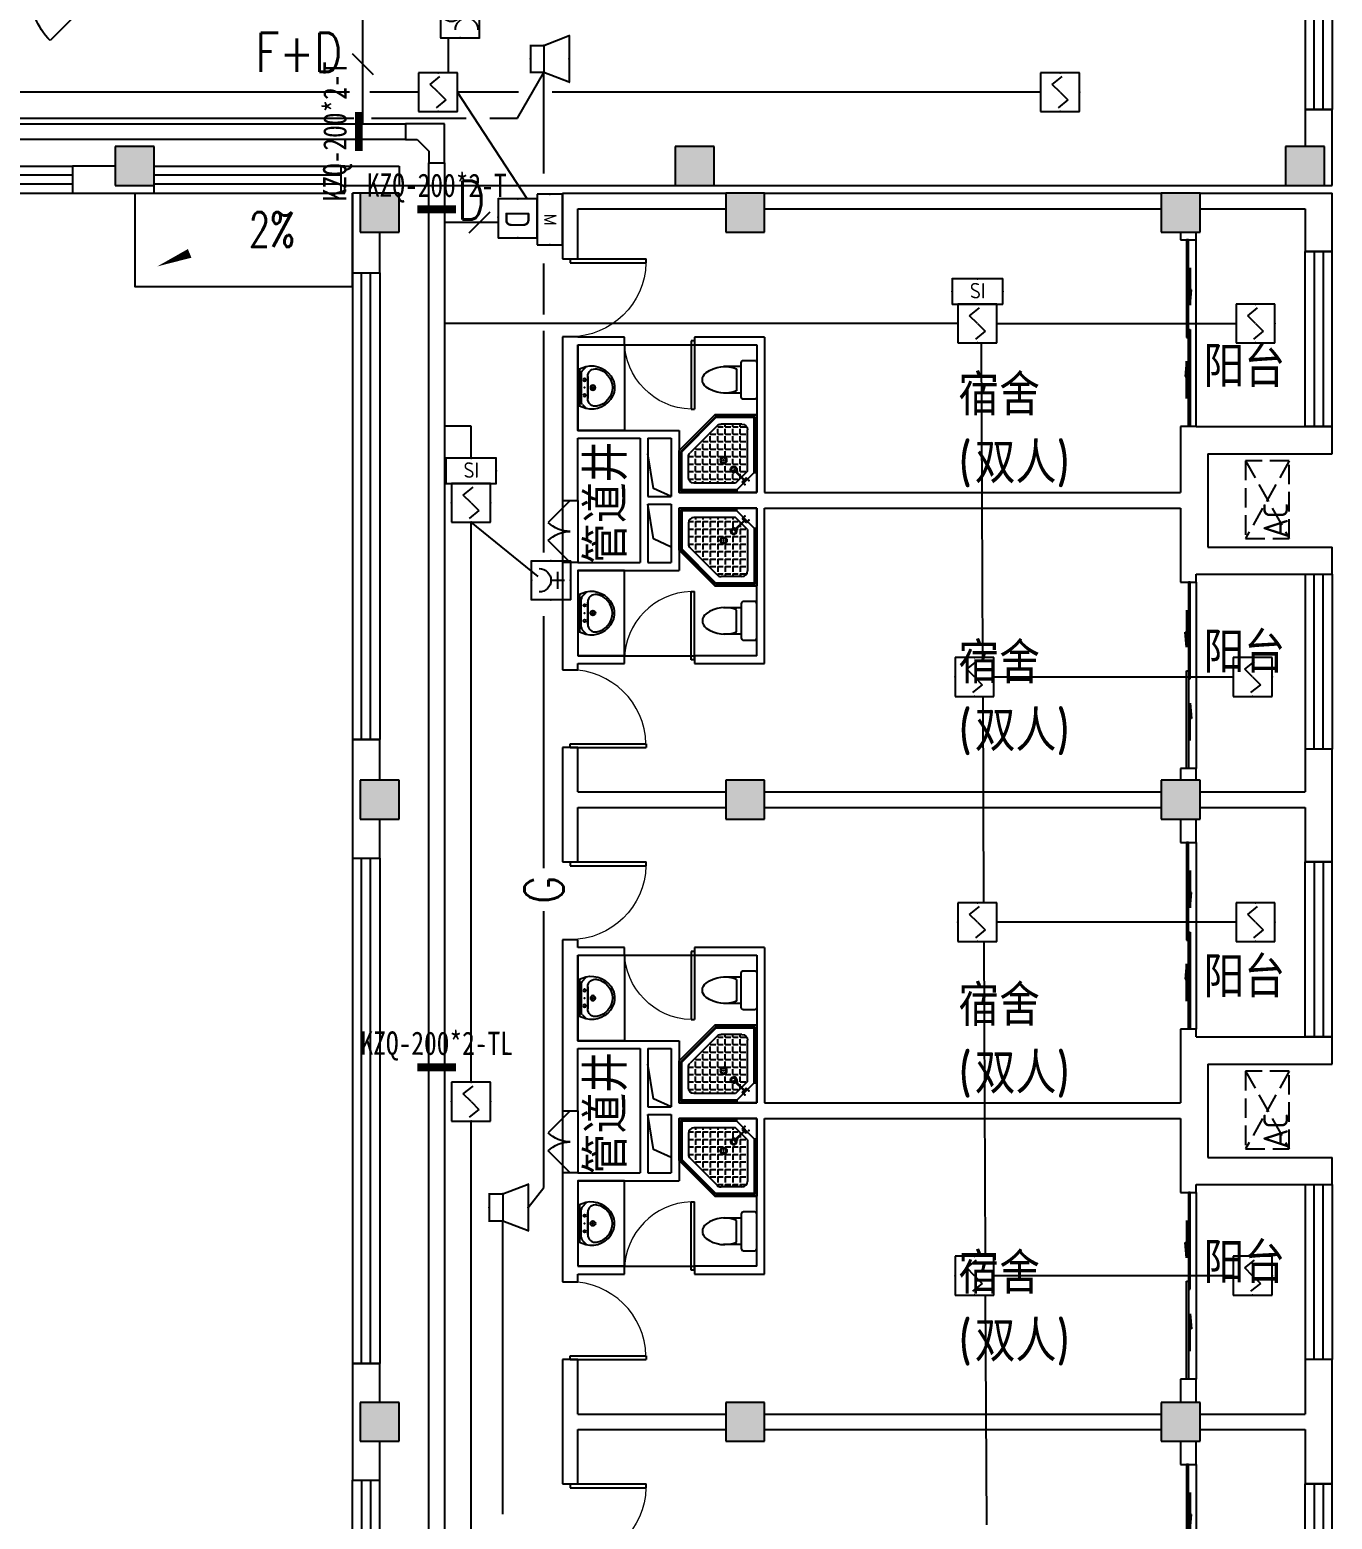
# Model space of a CAD drawing. Extents: x 1725663 to 4653551, y -550461 to 248782.
# Drawn here: x 2376593 to 2393343, y -196924 to -177769 of the extents above; entities that cross this region are included whole.
import ezdxf
from ezdxf.enums import TextEntityAlignment as Align

# ---------------------------------------------------------------- set-up
doc = ezdxf.new("R2010")
doc.units = 0
doc.header["$LTSCALE"] = 1000
doc.linetypes.add('DASH', pattern=[0.35, 0.25, -0.1])
for name, color, linetype in [('0-底图', 7, 'Continuous'), ('CABLETRAY', 4, 'Continuous'), ('CLAYER', 7, 'Continuous'), ('COLUMN', 255, 'Continuous'), ('DIM-消防', 3, 'Continuous'), ('DIM_SYMB', 3, 'Continuous'), ('DOOR_FIRE', 4, 'Continuous'), ('EQUIP-广播', 3, 'Continuous'), ('EQUIP-消防', 3, 'Continuous'), ('fur', 253, 'Continuous'), ('PUB_HATCH', 8, 'Continuous'), ('PUB_TEXT', 7, 'Continuous'), ('WALL', 2, 'Continuous'), ('WINDOW', 4, 'Continuous'), ('WIRE-消防', 1, 'Continuous'), ('WP_F', 1, 'Continuous'), ('抗震支吊架', 2, 'Continuous'), ('洁具', 213, 'Continuous'), ('空调外机', 211, 'Continuous')]:
    doc.layers.add(name, color=color, linetype=linetype)
doc.styles.add('_TCH_DIM', font='SIMPLEX', dxfattribs={"width": 0.8, "height": 5, "bigfont": 'HZTXT'})
doc.styles.add('_TEL_ATTDEF', font='gbenor', dxfattribs={"bigfont": 'gbcbig'})
doc.styles.add('_TEL_DIM', font='SIMPLEX', dxfattribs={"width": 0.8, "height": 3.5, "bigfont": 'HZTXT'})
doc.styles.add('HZ', font='rs.shx', dxfattribs={"width": 0.8, "bigfont": 'hztxt.shx'})
doc.styles.add('kzcad', font='', dxfattribs={"width": 0.8})
doc.styles.get("Standard").update_dxf_attribs({"font": 'geniso.shx', "bigfont": 'hztxt.shx'})
doc.styles.get('kzcad').set_extended_font_data('SimSun')

# ---------------------------------------------------------------- blocks, each defined once
blk = doc.blocks.new('$equip$00002656')
for p, q in [((-0.5, 1), (-0.5, 0)), ((0.5, 1), (-0.5, 1)), ((0.5, 0), (0.5, 1)), ((0, 0.5), (0, 0.15)), ((-0.5, 0), (0.5, 0)), ((-0.219, 0.331), (0.222, 0.331))]:
    blk.add_line(p, q)
at = {"const_width": 0.04}
blk.add_lwpolyline([(-0.5, 1), (0.5, 1), (0.5, 0), (-0.5, 0), (-0.5, 1), (0.5, 1)], dxfattribs=at)
blk.add_arc((0, 0.8), 0.3, 180, 0)
for p in [(0, 1), (-0.5, 0.5), (0.5, 0.5), (0, 0)]:
    blk.add_point(p)
at = {"color": 7, "flags": 1}
for tag, height, p in [('B', 0.4, (0.762, 0.292)), ('A', 0.00002, (0, 0))]:
    blk.add_attdef(tag, text='', height=height, dxfattribs=at).set_placement(p, align=Align.MIDDLE_CENTER)
blk = doc.blocks.new('A$C29581A72')
at = {"layer": 'EQUIP-消防', "xscale": 500, "yscale": 500, "zscale": 500}
blk.add_blockref('$equip$00002656', (358, 98), dxfattribs=at)
at = {"style": 'HZ', "flags": 1}
for tag in ['WHAT', 'SPEC', 'UNIT']:
    blk.add_attdef(tag, (375, 0), '', height=0.001, dxfattribs=at)
blk = doc.blocks.new('$Equip$00002649')
for p, q in [((-0.5, 0.5), (-0.5, -0.5)), ((0.5, 0.5), (-0.5, 0.5)), ((-0.2, 0.2), (0.05, 0.4)), ((0.5, -0.5), (0.5, 0.5)), ((0, 0), (-0.2, 0.2)), ((0, 0), (0.2, -0.2)), ((0.2, -0.2), (-0.05, -0.4)), ((-0.5, -0.5), (0.5, -0.5))]:
    blk.add_line(p, q)
at = {"const_width": 0.02}
blk.add_lwpolyline([(-0.5, 0.5), (0.5, 0.5), (0.5, -0.5), (-0.5, -0.5), (-0.5, 0.5), (0.5, 0.5)], dxfattribs=at)
for p in [(0, 0.5), (-0.5, 0), (0.5, 0), (0, -0.5)]:
    blk.add_point(p)
at = {"color": 7, "flags": 1}
for tag, height, p in [('A', 0.00002, (0, 0)), ('B', 0.4, (0.762, -0.208))]:
    blk.add_attdef(tag, text='', height=height, dxfattribs=at).set_placement(p, align=Align.MIDDLE_CENTER)
blk = doc.blocks.new('$equip_U$00000157(WIN7-PC-dian)')
for p, q in [((-0.65, 0.65), (-0.65, 0)), ((0.65, 0.65), (-0.65, 0.65)), ((0.65, 0), (0.65, 0.65)), ((-0.65, 0), (0.65, 0))]:
    blk.add_line(p, q)
for p in [(0.041, 0.65), (-0.65, 0.325), (0.041, 0), (0.65, 0.325)]:
    blk.add_point(p)
at = {"color": 7, "style": '_TEL_DIM'}
blk.add_attdef('$TEXT$', text='', height=0.3, dxfattribs=at).set_placement((0.006, 0.343), align=Align.MIDDLE_CENTER)
at = {"color": 7, "style": '_TEL_DIM', "flags": 1}
for tag in ['A', 'REMARK']:
    blk.add_attdef(tag, text='', height=0.00002, dxfattribs=at).set_placement((0, 0), align=Align.MIDDLE_CENTER)
at = {"layer": 'EQUIP-消防', "color": 7, "style": '_TEL_DIM', "flags": 1}
blk.add_attdef('REMARK', text='', height=0.00002, dxfattribs=at).set_placement((0, 0), align=Align.MIDDLE_CENTER)
blk.add_attdef('REMARK', text='', height=0.00002, dxfattribs=at).set_placement((0, 0), align=Align.MIDDLE_CENTER)
blk = doc.blocks.new('$equip$00002755')
for p, q in [((0.5, 0.5), (-0.5, 0.5)), ((-0.5, 0.5), (-0.5, -0.5)), ((0.5, -0.5), (0.5, 0.5)), ((-0.5, -0.5), (0.5, -0.5))]:
    blk.add_line(p, q)
at = {"const_width": 0.04}
blk.add_lwpolyline([(-0.5, 0.5), (0.5, 0.5), (0.5, -0.5), (-0.5, -0.5), (-0.5, 0.5), (0.5, 0.5)], dxfattribs=at)
for p in [(0, 0.5), (-0.5, 0), (0.5, 0), (-0.027, -0.5)]:
    blk.add_point(p)
at = {"color": 7}
blk.add_attdef('$TEXT$', text='', height=0.4, dxfattribs=at).set_placement((0.026, -0.008), align=Align.MIDDLE_CENTER)
at = {"color": 7, "flags": 1}
for tag, height, p in [('A', 0.00002, (0, 0)), ('B', 0.4, (0.755, -0.254))]:
    blk.add_attdef(tag, text='', height=height, dxfattribs=at).set_placement(p, align=Align.MIDDLE_CENTER)
blk = doc.blocks.new('$equip$00002655')
for p, q in [((-0.5, 1), (-0.5, 0)), ((0.5, 1), (-0.5, 1)), ((0.5, 0), (0.5, 1)), ((-0.169, 0.5), (-0.169, 0.15)), ((-0.5, 0), (0.5, 0))]:
    blk.add_line(p, q)
at = {"const_width": 0.04}
blk.add_lwpolyline([(-0.5, 1), (0.5, 1), (0.5, 0), (-0.5, 0), (-0.5, 1), (0.5, 1)], dxfattribs=at)
for radius in [0.226, 0.113]:
    blk.add_circle((0.227, 0.36), radius)
blk.add_arc((-0.169, 0.8), 0.3, 180, 0)
for p in [(0, 1), (-0.5, 0.5), (0.5, 0.5), (0, 0)]:
    blk.add_point(p)
at = {"color": 7, "flags": 1}
for tag, height, p in [('B', 0.4, (0.762, 0.292)), ('A', 0.00002, (0, 0))]:
    blk.add_attdef(tag, text='', height=height, dxfattribs=at).set_placement(p, align=Align.MIDDLE_CENTER)
blk = doc.blocks.new('$TelecSys$00000111')
blk.add_line((0.268, 0.268), (-0.268, -0.268))
at = {"color": 7, "style": '_TEL_DIM', "width": 0.8}
blk.add_attdef('N', text='', height=1, dxfattribs=at).set_placement((-0.212, 0.579), align=Align.MIDDLE)
blk = doc.blocks.new('$equip$00002982')
for p, q in [((0.35, 0.35), (1, 0.6)), ((1, 0.6), (1, -0.6)), ((0, 0.35), (0.35, 0.35)), ((0, 0.35), (0, -0.35)), ((0.35, 0.35), (0.35, -0.35)), ((0.35, -0.35), (0, -0.35)), ((1, -0.6), (0.35, -0.35))]:
    blk.add_line(p, q)
at = {"const_width": 0.04}
blk.add_lwpolyline([(0.35, 0.35), (0, 0.35), (0, -0.35), (0.35, -0.35), (1, -0.6), (1, 0.6), (0.35, 0.35), (0, 0.35)], dxfattribs=at)
for p in [(0, 0), (0.35, 0.35), (1, 0), (0.35, -0.35)]:
    blk.add_point(p)
at = {"color": 7, "style": '_TEL_DIM', "flags": 1}
for tag in ['A', 'REMARK']:
    blk.add_attdef(tag, text='', height=0.00002, dxfattribs=at).set_placement((0, 0), align=Align.MIDDLE_CENTER)
blk = doc.blocks.new('$equip$00002776')
for p, q in [((0.65, 0.65), (-0.65, 0.65)), ((-0.65, 0.65), (-0.65, 0)), ((0.65, 0), (0.65, 0.65)), ((-0.65, 0), (0.65, 0))]:
    blk.add_line(p, q)
at = {"const_width": 0.04}
blk.add_lwpolyline([(-0.65, 0.65), (-0.65, 0), (0.65, 0), (0.65, 0.65), (-0.65, 0.65), (-0.65, 0)], dxfattribs=at)
for p in [(0, 0.65), (-0.65, 0.325), (0, 0), (0.65, 0.325)]:
    blk.add_point(p)
at = {"color": 7}
blk.add_attdef('$TEXT$', text='', height=0.4, dxfattribs=at).set_placement((0.006, 0.343), align=Align.MIDDLE_CENTER)
at = {"color": 7, "flags": 1}
for tag, p in [('B', (0.905, 0.246)), ('A', (0, 0))]:
    blk.add_attdef(tag, text='', height=0.4, dxfattribs=at).set_placement(p, align=Align.MIDDLE_CENTER)
blk = doc.blocks.new('1F平面-CAD导入_dwg_Drawing4_t3_dwg_$plan$00001613-474159-1F-927810-1F')
at = {"layer": '洁具'}
for p, q in [((-30, 250), (-170, 250)), ((-200, 170), (-430, 170)), ((-260, -140), (-260, 140)), ((-200, -170), (-200, -220)), ((-170, -250), (-30, -250))]:
    blk.add_line(p, q, dxfattribs=at)
for points in [[(-200, 220), (-200, 170), (-200, -170), (-430, -170)], [(0, -220), (0, 220)]]:
    blk.add_lwpolyline(points, dxfattribs=at)
for centre, radius, start, end in [((-170, 220), 30, 90, 180), ((-30, 220), 30, 0, 90), ((-590, 0), 110, 123.4509, 236.5491), ((-413, -227), 398, 67.4505, 126.6381), ((-413, 227), 398, 233.3619, 292.5495), ((-170, -220), 30, 180, 270), ((-30, -220), 30, 270, 0)]:
    blk.add_arc(centre, radius, start, end, dxfattribs=at)
blk = doc.blocks.new('$lvtry$00000169')
at = {"color": 0}
for p, q in [((259, -36), (259, 0)), ((259, -36), (36, -259)), ((276, -120), (120, -276)), ((144, -151), (291, -298)), ((151, -144), (298, -291)), ((259, -24), (976, -24)), ((259, -36), (964, -36)), ((270, -213), (270, -143)), ((276, -120), (808, -120)), ((366, -213), (366, -143)), ((462, -213), (462, -143)), ((558, -213), (558, -143)), ((655, -213), (655, -143)), ((751, -213), (751, -143)), ((847, -213), (847, -143)), ((964, -36), (976, -24)), ((964, -36), (964, -525)), ((976, -24), (976, -530)), ((36, -259), (0, -259)), ((24, -259), (24, -976)), ((36, -259), (36, -964)), ((120, -276), (120, -808)), ((120, -309), (147, -309)), ((173, -309), (173, -239)), ((173, -309), (243, -309)), ((173, -405), (173, -335)), ((183, -213), (205, -213)), ((220, -213), (243, -213)), ((270, -213), (340, -213)), ((270, -263), (270, -239)), ((270, -405), (270, -335)), ((334, -309), (340, -309)), ((366, -213), (436, -213)), ((366, -309), (366, -239)), ((366, -309), (436, -309)), ((366, -405), (366, -335)), ((462, -213), (532, -213)), ((462, -309), (462, -239)), ((462, -309), (532, -309)), ((462, -405), (462, -335)), ((558, -213), (628, -213)), ((558, -309), (558, -239)), ((558, -309), (628, -309)), ((558, -405), (558, -335)), ((655, -213), (725, -213)), ((655, -309), (655, -239)), ((655, -309), (725, -309)), ((655, -405), (655, -335)), ((751, -213), (821, -213)), ((751, -309), (751, -239)), ((751, -309), (821, -309)), ((751, -405), (751, -335)), ((847, -213), (880, -213)), ((847, -309), (847, -239)), ((847, -309), (880, -309)), ((847, -405), (847, -335)), ((880, -192), (880, -460)), ((120, -405), (147, -405)), ((120, -501), (147, -501)), ((173, -405), (243, -405)), ((173, -501), (173, -431)), ((173, -501), (243, -501)), ((173, -598), (173, -528)), ((270, -405), (340, -405)), ((270, -501), (270, -431)), ((270, -501), (340, -501)), ((270, -598), (270, -528)), ((366, -405), (379, -405)), ((366, -501), (366, -431)), ((366, -501), (436, -501)), ((366, -598), (366, -528)), ((462, -405), (532, -405)), ((462, -501), (462, -431)), ((462, -501), (532, -501)), ((462, -598), (462, -528)), ((859, -511), (511, -859)), ((964, -525), (525, -964)), ((976, -530), (530, -976)), ((558, -405), (628, -405)), ((558, -501), (558, -431)), ((558, -501), (628, -501)), ((558, -598), (558, -528)), ((655, -405), (725, -405)), ((655, -501), (655, -431)), ((655, -501), (725, -501)), ((655, -598), (655, -528)), ((751, -405), (821, -405)), ((751, -501), (751, -431)), ((751, -501), (821, -501)), ((751, -598), (751, -528)), ((847, -405), (880, -405)), ((847, -501), (847, -431)), ((847, -501), (867, -501)), ((964, -525), (976, -530)), ((120, -598), (147, -598)), ((120, -694), (147, -694)), ((173, -598), (243, -598)), ((173, -694), (173, -624)), ((173, -694), (243, -694)), ((173, -790), (173, -720)), ((270, -598), (340, -598)), ((270, -694), (270, -624)), ((270, -694), (340, -694)), ((270, -790), (270, -720)), ((366, -598), (436, -598)), ((366, -694), (366, -624)), ((366, -694), (436, -694)), ((366, -790), (366, -720)), ((462, -598), (532, -598)), ((462, -694), (462, -624)), ((462, -694), (532, -694)), ((462, -790), (462, -720)), ((558, -598), (628, -598)), ((558, -694), (558, -624)), ((558, -694), (628, -694)), ((558, -790), (558, -720)), ((655, -598), (725, -598)), ((655, -694), (655, -624)), ((655, -694), (676, -694)), ((751, -598), (773, -598)), ((120, -790), (147, -790)), ((173, -790), (243, -790)), ((173, -878), (173, -816)), ((192, -880), (460, -880)), ((270, -790), (340, -790)), ((270, -880), (270, -816)), ((366, -790), (436, -790)), ((366, -880), (366, -816)), ((462, -790), (532, -790)), ((462, -880), (462, -816)), ((558, -790), (580, -790)), ((36, -964), (24, -976)), ((24, -976), (530, -976)), ((36, -964), (525, -964)), ((525, -964), (530, -976))]:
    blk.add_line(p, q, dxfattribs=at)
blk.add_lwpolyline([(0, 0), (0, -1000), (540, -1000), (1000, -540), (1000, 0)], close=True)
for points in [[(0, 0), (0, -1000)], [(0, 0), (1000, 0)], [(1000, 0), (1000, -540)], [(136, -190), (148, -178), (132, -162), (121, -174)], [(190, -136), (178, -148), (162, -132), (174, -121)], [(1000, -540), (540, -1000)], [(0, -1000), (540, -1000)]]:
    blk.add_lwpolyline(points, close=True, dxfattribs=at)
for radius in [43.8, 31.1]:
    blk.add_circle((416, -428), radius, dxfattribs=at)
for centre, radius, start, end in [((808, -192), 72, 0, 90), ((296, -296), 40.6, 142.583, 128.4197), ((296, -296), 28.6, 145.828, 125.6599), ((808, -460), 72, 315, 0), ((192, -808), 72, 180, 270), ((460, -808), 72, 270, 315)]:
    blk.add_arc(centre, radius, start, end, dxfattribs=at)
for p in [(103, -156, 0), (156, -102, 0), (416, -428, 0)]:
    blk.add_point(p, dxfattribs=at)
blk = doc.blocks.new('$lvtry$00000178')
at = {"color": 0}
for p, q in [((-238, 0), (238, 0)), ((-214, -36), (-272, -91)), ((-180, -23), (180, -23)), ((-142, -105), (140, -105)), ((140, -105), (-142, -105)), ((216, -37), (268, -91))]:
    blk.add_line(p, q, dxfattribs=at)
blk.add_lwpolyline([(-104, -430, 0.224698), (110, -425, 0.348046), (269, -79), (239, 0), (-241, 0), (-271, -79, 0.356844)], format="xyb", close=True, dxfattribs=at)
for centre, radius in [((-100, -65), 16.3), ((1, -172), 31.6), ((100, -65), 16.3)]:
    blk.add_circle(centre, radius, dxfattribs=at)
at = {"color": 0, "lineweight": 13}
blk.add_circle((1, -172), 23, dxfattribs=at)
at = {"color": 0}
for centre, radius, start, end in [((-142, -205), 100, 90, 190.5602), ((-180, -73), 50, 90, 133.181), ((140, -205), 100, 349.4398, 90), ((180, -73), 50, 44.5607, 90), ((-1, -179), 243, 190.5602, 349.4398)]:
    blk.add_arc(centre, radius, start, end, dxfattribs=at)
for p in [(0, -65), (1, -172)]:
    blk.add_point(p, dxfattribs=at)
blk = doc.blocks.new('A$C70365C93')
at = {"layer": '洁具'}
blk.add_lwpolyline([(-1900, 2300), (-1900, 1700), (-800, 1700), (-800, 2300)], close=True, dxfattribs=at)
blk.add_blockref('$lvtry$00000178', (-1350, 2280), dxfattribs=at)
at = {"layer": '洁具', "rotation": 180}
blk.add_blockref('$lvtry$00000169', (0, 0), dxfattribs=at)
at = {"layer": '洁具', "extrusion": (0, 0, -1), "xscale": -1, "zscale": -1, "rotation": 90}
blk.add_blockref('1F平面-CAD导入_dwg_Drawing4_t3_dwg_$plan$00001613-474159-1F-927810-1F', (1450, 0), dxfattribs=at)
blk = doc.blocks.new('A$Cf5a72a1b')
at = {"layer": '空调外机', "linetype": 'DASH'}
for p, q in [((1000, 563), (0, 0)), ((1000, 0), (0, 563))]:
    blk.add_line(p, q, dxfattribs=at)
blk.add_lwpolyline([(1000, 563), (0, 563), (0, 0), (1000, 0)], close=True, dxfattribs=at)
at = {"layer": 'PUB_TEXT'}
blk.add_text('AC', height=315, dxfattribs=at).set_placement((5, 18))
blk = doc.blocks.new('$WINLIB2D$00000001')
at = {"color": 0}
for points in [[(-0.5, 0.5), (-0.5, -0.5)], [(-0.5, 0.5), (0.5, 0.5)], [(0.5, -0.5), (0.5, 0.5)], [(0.5, 0.1667), (-0.5, 0.1667)], [(0.5, -0.1667), (-0.5, -0.1667)], [(-0.5, -0.5), (0.5, -0.5)]]:
    blk.add_lwpolyline(points, dxfattribs=at)
blk = doc.blocks.new('$TCHSYS$WIN2D')
for p, q in [((-0.5, 0.5), (0.5, 0.5)), ((-0.5, 0.5), (-0.5, -0.5)), ((0.5, 0.5), (0.5, -0.5)), ((0.5, 0.1667), (-0.5, 0.1667)), ((0.5, -0.1667), (-0.5, -0.1667)), ((-0.5, -0.5), (0.5, -0.5))]:
    blk.add_line(p, q)
blk = doc.blocks.new('$DorLib2D$00000131')
at = {"color": 0, "linetype": 'Continuous'}
for p, q in [((0.15, 0.125), (0.2319, 0.1973)), ((0.2319, 0.1973), (0.2319, 0.125)), ((-0.5, 0.125), (-0.5, 0)), ((0.0192, 0.125), (-0.5, 0.125)), ((0.0192, 0), (0.0192, 0.125)), ((0.35, 0.125), (0.15, 0.125)), ((-0.5, 0), (0.0192, 0)), ((-0.024, 0), (0.5, 0)), ((-0.024, -0.125), (-0.024, 0)), ((0.5, 0), (0.5, -0.125)), ((-0.35, -0.125), (-0.15, -0.125)), ((-0.2319, -0.1973), (-0.2319, -0.125)), ((-0.15, -0.125), (-0.2319, -0.1973)), ((0.5, -0.125), (-0.024, -0.125))]:
    blk.add_line(p, q, dxfattribs=at)
blk = doc.blocks.new('$DorLib2D$00000116')
at = {"color": 0}
for p, q in [((-0.5, 0), (-0.146, 0.354)), ((0.5, 0), (0.146, 0.354))]:
    blk.add_line(p, q, dxfattribs=at)
for centre, start, end in [((-0.5, 0), 0, 45), ((0.5, 0), 135, 180)]:
    blk.add_arc(centre, 0.5, start, end, dxfattribs=at)
blk = doc.blocks.new('$DorLib2D$00000001')
for p, q in [((0.45, 0.975), (0.5, 0.975)), ((0.45, 0), (0.45, 0.975)), ((0.5, 0), (0.5, 0.975)), ((0.5, 0), (0.45, 0))]:
    blk.add_line(p, q)
at = {"lineweight": 13}
blk.add_arc((0.475, 0), 0.975, 91.4693, 180, dxfattribs=at)
blk = doc.blocks.new('$DorLib2D$00000114')
at = {"color": 0}
blk.add_line((0.5, 0), (-0.207, 0.707), dxfattribs=at)
blk.add_arc((0.5, 0), 1, 135, 180, dxfattribs=at)
blk = doc.blocks.new('ghgd')
at = {"layer": 'PUB_HATCH'}
for points in [[(1588557, -98137.8), (1588557, -98637.8), (1589057, -98637.8), (1589057, -98137.8)], [(1595757, -98137.8), (1595757, -98637.8), (1596257, -98637.8), (1596257, -98137.8)], [(1603607, -98137.8), (1603607, -98637.8), (1604107, -98637.8), (1604107, -98137.8)], [(1591707, -98737.8), (1591707, -99237.8), (1592207, -99237.8), (1592207, -98737.8)], [(1596407, -98737.8), (1596407, -99237.8), (1596907, -99237.8), (1596907, -98737.8)], [(1602007, -98737.8), (1602007, -99237.8), (1602507, -99237.8), (1602507, -98737.8)], [(1591707, -106287.8), (1591707, -106787.8), (1592207, -106787.8), (1592207, -106287.8)], [(1596407, -106287.8), (1596407, -106787.8), (1596907, -106787.8), (1596907, -106287.8)], [(1602007, -106287.8), (1602007, -106787.8), (1602507, -106787.8), (1602507, -106287.8)], [(1591707, -114287.8), (1591707, -114787.8), (1592207, -114787.8), (1592207, -114287.8)], [(1596407, -114287.8), (1596407, -114787.8), (1596907, -114787.8), (1596907, -114287.8)], [(1602007, -114287.8), (1602007, -114787.8), (1602507, -114787.8), (1602507, -114287.8)]]:
    blk.add_hatch(color=256, dxfattribs=at).paths.add_polyline_path(points)
for points in [[(1595707, -102637.8), (1595476.7, -102534.2), (1595407, -102087.8)], [(1595707, -103287.8), (1595476.7, -103184.2), (1595407, -102737.8)], [(1595707, -110487.8), (1595476.7, -110384.2), (1595407, -109937.8)], [(1595707, -111137.8), (1595476.7, -111034.2), (1595407, -110587.8)]]:
    blk.add_lwpolyline(points)
at = {"layer": 'COLUMN'}
for p, q in [((1588557, -98137.8), (1588557, -98637.8)), ((1589057, -98137.8), (1588557, -98137.8)), ((1589057, -98637.8), (1589057, -98137.8)), ((1595757, -98137.8), (1595757, -98637.8)), ((1596257, -98137.8), (1595757, -98137.8)), ((1596257, -98637.8), (1596257, -98137.8)), ((1603607, -98137.8), (1603607, -98637.8)), ((1604107, -98137.8), (1603607, -98137.8)), ((1604107, -98637.8), (1604107, -98137.8)), ((1588557, -98637.8), (1589057, -98637.8)), ((1595757, -98637.8), (1596257, -98637.8)), ((1603607, -98637.8), (1604107, -98637.8)), ((1591707, -98737.8), (1591707, -99237.8)), ((1592207, -98737.8), (1591707, -98737.8)), ((1592207, -99237.8), (1592207, -98737.8)), ((1596407, -98737.8), (1596407, -99237.8)), ((1596907, -98737.8), (1596407, -98737.8)), ((1596907, -99237.8), (1596907, -98737.8)), ((1602007, -98737.8), (1602007, -99237.8)), ((1602507, -98737.8), (1602007, -98737.8)), ((1602507, -99237.8), (1602507, -98737.8)), ((1591707, -99237.8), (1592207, -99237.8)), ((1596407, -99237.8), (1596907, -99237.8)), ((1602007, -99237.8), (1602507, -99237.8)), ((1591707, -106287.8), (1591707, -106787.8)), ((1592207, -106287.8), (1591707, -106287.8)), ((1592207, -106787.8), (1592207, -106287.8)), ((1596407, -106287.8), (1596407, -106787.8)), ((1596907, -106287.8), (1596407, -106287.8)), ((1596907, -106787.8), (1596907, -106287.8)), ((1602007, -106287.8), (1602007, -106787.8)), ((1602507, -106287.8), (1602007, -106287.8)), ((1602507, -106787.8), (1602507, -106287.8)), ((1591707, -106787.8), (1592207, -106787.8)), ((1596407, -106787.8), (1596907, -106787.8)), ((1602007, -106787.8), (1602507, -106787.8)), ((1591707, -114287.8), (1591707, -114787.8)), ((1592207, -114287.8), (1591707, -114287.8)), ((1592207, -114787.8), (1592207, -114287.8)), ((1596407, -114287.8), (1596407, -114787.8)), ((1596907, -114287.8), (1596407, -114287.8)), ((1596907, -114787.8), (1596907, -114287.8)), ((1602007, -114287.8), (1602007, -114787.8)), ((1602507, -114287.8), (1602007, -114287.8)), ((1602507, -114787.8), (1602507, -114287.8)), ((1591707, -114787.8), (1592207, -114787.8)), ((1596407, -114787.8), (1596907, -114787.8)), ((1602007, -114787.8), (1602507, -114787.8))]:
    blk.add_line(p, q, dxfattribs=at)
at = {"layer": 'Defpoints'}
blk.add_lwpolyline([(1588807, -98737.8), (1588807, -99937.8), (1591607, -99937.8), (1591607, -98737.8)], dxfattribs=at)
at = {"layer": 'DIM_SYMB'}
blk.add_lwpolyline([(1590129.5, -99263, 0, 0, 0), (1589095.5, -99679.6, 0, 120, 0), (1589512.9, -99511.4, 0, 0, 0)], format="xyseb", dxfattribs=at)
at = {"layer": 'DOOR_FIRE'}
for p, q in [((1594307, -102687.8), (1594307, -103487.8)), ((1594507, -102687.8), (1594507, -103487.8)), ((1594307, -110537.8), (1594307, -111337.8)), ((1594507, -110537.8), (1594507, -111337.8))]:
    blk.add_line(p, q, dxfattribs=at)
at = {"layer": 'fur'}
blk.add_line((1592207, -98637.8), (1603607, -98637.8), dxfattribs=at)
at = {"layer": 'WALL'}
for p, q in [((1604207, -97662.8), (1603857, -97662.8)), ((1603857, -97662.8), (1603857, -98137.8)), ((1604207, -98637.8), (1604207, -97662.8)), ((1588557, -98387.8), (1588007, -98387.8)), ((1588007, -98387.8), (1588007, -98737.8)), ((1591507, -98387.8), (1591457, -98387.8)), ((1591457, -98387.8), (1591457, -98737.8)), ((1591507, -98387.8), (1592207, -98387.8)), ((1592207, -98387.8), (1592207, -98637.8)), ((1589057, -98737.8), (1589057, -98637.8)), ((1591507, -98737.8), (1591507, -98637.8)), ((1591507, -98637.8), (1592207, -98637.8)), ((1604107, -98637.8), (1604207, -98637.8)), ((1588007, -98737.8), (1588807, -98737.8)), ((1588807, -98737.8), (1589057, -98737.8)), ((1591457, -98737.8), (1591507, -98737.8)), ((1591607, -98737.8), (1591607, -99762.8)), ((1591707, -98737.8), (1591607, -98737.8)), ((1594307, -98737.8), (1594307, -99583.5)), ((1594307, -98737.8), (1596407, -98737.8)), ((1596907, -98737.8), (1602007, -98737.8)), ((1602507, -98737.8), (1604207, -98737.8)), ((1604207, -99487.8), (1604207, -98737.8)), ((1594507, -99583.5), (1594507, -98937.8)), ((1594507, -98937.8), (1596407, -98937.8)), ((1596907, -98937.8), (1602007, -98937.8)), ((1602507, -98937.8), (1603857, -98937.8)), ((1603857, -98937.8), (1603857, -99487.8)), ((1591957, -99762.8), (1591957, -99237.8)), ((1602257, -99237.8), (1602257, -99337.8)), ((1602257, -99337.8), (1602457, -99337.8)), ((1602457, -99337.8), (1602457, -99237.8)), ((1594307, -99583.5), (1594507, -99583.5)), ((1603857, -99487.8), (1604207, -99487.8)), ((1591607, -99762.8), (1591957, -99762.8)), ((1594507, -100583.5), (1594307, -100583.5)), ((1594307, -100583.5), (1594307, -100587.8)), ((1594307, -100587.8), (1594307, -101787.8)), ((1594507, -100587.8), (1594507, -100583.5)), ((1595107, -100587.8), (1594507, -100587.8)), ((1594507, -100687.8), (1594507, -101787.8)), ((1594507, -100687.8), (1595107, -100687.8)), ((1595107, -100687.8), (1595107, -100587.8)), ((1596907, -100587.8), (1596007, -100587.8)), ((1596007, -100587.8), (1596007, -100687.8)), ((1596007, -100687.8), (1596807, -100687.8)), ((1596807, -100687.8), (1596807, -102587.8)), ((1596907, -100587.8), (1596907, -102587.8)), ((1594307, -101787.8), (1594307, -102687.8)), ((1594507, -101787.8), (1595307, -101787.8)), ((1594507, -102687.8), (1594507, -101887.8)), ((1594507, -101887.8), (1595307, -101887.8)), ((1595307, -101787.8), (1595807, -101787.8)), ((1595307, -101887.8), (1595307, -102687.8)), ((1595407, -101887.8), (1595707, -101887.8)), ((1595407, -101887.8), (1595407, -102637.8)), ((1595707, -101887.8), (1595707, -102637.8)), ((1595807, -101787.8), (1595807, -102587.8)), ((1602457, -101737.8), (1602257, -101737.8)), ((1602257, -101737.8), (1602257, -101987.8)), ((1602457, -101737.8), (1603857, -101737.8)), ((1604207, -101737.8), (1603857, -101737.8)), ((1604207, -102087.8), (1604207, -101737.8)), ((1602257, -101987.8), (1602257, -102587.8)), ((1602607, -102087.8), (1604207, -102087.8)), ((1602607, -102087.8), (1602607, -102687.8)), ((1595407, -102637.8), (1595707, -102637.8)), ((1595807, -102587.8), (1596807, -102587.8)), ((1596907, -102587.8), (1602257, -102587.8)), ((1594307, -102687.8), (1594507, -102687.8)), ((1595307, -102687.8), (1595307, -103487.8)), ((1595407, -102737.8), (1595407, -103487.8)), ((1595407, -102737.8), (1595707, -102737.8)), ((1595707, -102737.8), (1595707, -103487.8)), ((1595807, -102787.8), (1595807, -103587.8)), ((1595807, -102787.8), (1596807, -102787.8)), ((1596807, -104687.8), (1596807, -102787.8)), ((1596907, -104787.8), (1596907, -102787.8)), ((1596907, -102787.8), (1602257, -102787.8)), ((1602257, -102787.8), (1602257, -103387.8)), ((1602607, -102687.8), (1602607, -103287.8)), ((1602257, -103387.8), (1602257, -103737.8)), ((1602607, -103287.8), (1604207, -103287.8)), ((1604207, -103637.8), (1604207, -103287.8)), ((1594507, -103487.8), (1594307, -103487.8)), ((1594307, -103487.8), (1594307, -103587.8)), ((1594307, -103587.8), (1594307, -104787.8)), ((1594507, -103487.8), (1595307, -103487.8)), ((1594507, -103587.8), (1594507, -104687.8)), ((1594507, -103587.8), (1595307, -103587.8)), ((1595307, -103587.8), (1595807, -103587.8)), ((1595407, -103487.8), (1595707, -103487.8)), ((1602257, -103737.8), (1602457, -103737.8)), ((1602457, -103737.8), (1602457, -103637.8)), ((1602457, -103637.8), (1603857, -103637.8)), ((1603857, -103637.8), (1604207, -103637.8)), ((1595107, -104687.8), (1594507, -104687.8)), ((1595107, -104787.8), (1595107, -104687.8)), ((1596807, -104687.8), (1596007, -104687.8)), ((1596007, -104687.8), (1596007, -104787.8)), ((1594307, -104787.8), (1594307, -104867.4)), ((1594307, -104867.4), (1594507, -104867.4)), ((1594507, -104787.8), (1595107, -104787.8)), ((1594507, -104867.4), (1594507, -104787.8)), ((1596007, -104787.8), (1596907, -104787.8)), ((1591957, -105762.8), (1591607, -105762.8)), ((1591607, -105762.8), (1591607, -106537.8)), ((1591957, -106287.8), (1591957, -105762.8)), ((1594507, -105867.4), (1594307, -105867.4)), ((1594307, -105867.4), (1594307, -106537.8)), ((1594507, -106437.8), (1594507, -105867.4)), ((1604207, -105887.8), (1603857, -105887.8)), ((1603857, -105887.8), (1603857, -106437.8)), ((1604207, -106537.8), (1604207, -105887.8)), ((1602457, -106137.8), (1602257, -106137.8)), ((1602257, -106137.8), (1602257, -106287.8)), ((1602457, -106287.8), (1602457, -106137.8)), ((1594507, -106437.8), (1596407, -106437.8)), ((1596907, -106437.8), (1602007, -106437.8)), ((1602507, -106437.8), (1603857, -106437.8)), ((1591607, -106537.8), (1591607, -107287.8)), ((1594307, -106537.8), (1594307, -107337.8)), ((1594507, -107337.8), (1594507, -106637.8)), ((1594507, -106637.8), (1596407, -106637.8)), ((1596907, -106637.8), (1602007, -106637.8)), ((1602507, -106637.8), (1603857, -106637.8)), ((1603857, -106637.8), (1603857, -107337.8)), ((1604207, -107337.8), (1604207, -106537.8)), ((1591957, -107287.8), (1591957, -106787.8)), ((1602257, -106787.8), (1602257, -107087.8)), ((1602457, -107087.8), (1602457, -106787.8)), ((1602257, -107087.8), (1602457, -107087.8)), ((1591607, -107287.8), (1591957, -107287.8)), ((1594307, -107337.8), (1594507, -107337.8)), ((1603857, -107337.8), (1604207, -107337.8)), ((1594507, -108337.8), (1594307, -108337.8)), ((1594307, -108337.8), (1594307, -108437.8)), ((1594507, -108437.8), (1594507, -108337.8)), ((1594307, -108437.8), (1594307, -109637.8)), ((1595107, -108437.8), (1594507, -108437.8)), ((1594507, -108537.8), (1594507, -109637.8)), ((1594507, -108537.8), (1595107, -108537.8)), ((1595107, -108537.8), (1595107, -108437.8)), ((1596907, -108437.8), (1596007, -108437.8)), ((1596007, -108437.8), (1596007, -108537.8)), ((1596007, -108537.8), (1596807, -108537.8)), ((1596807, -108537.8), (1596807, -110437.8)), ((1596907, -108437.8), (1596907, -110437.8)), ((1602457, -109487.8), (1602257, -109487.8)), ((1602257, -109487.8), (1602257, -109837.8)), ((1602457, -109587.8), (1602457, -109487.8)), ((1594307, -109637.8), (1594307, -110537.8)), ((1594507, -109637.8), (1595307, -109637.8)), ((1594507, -110537.8), (1594507, -109737.8)), ((1594507, -109737.8), (1595307, -109737.8)), ((1595307, -109637.8), (1595807, -109637.8)), ((1595307, -109737.8), (1595307, -110537.8)), ((1595407, -109737.8), (1595707, -109737.8)), ((1595407, -109737.8), (1595407, -110487.8)), ((1595707, -109737.8), (1595707, -110487.8)), ((1595807, -109637.8), (1595807, -110437.8)), ((1602457, -109587.8), (1603857, -109587.8)), ((1604207, -109587.8), (1603857, -109587.8)), ((1604207, -109937.8), (1604207, -109587.8)), ((1602257, -109837.8), (1602257, -110437.8)), ((1602607, -109937.8), (1602607, -110537.8)), ((1602607, -109937.8), (1604207, -109937.8)), ((1595407, -110487.8), (1595707, -110487.8)), ((1595807, -110437.8), (1596807, -110437.8)), ((1596907, -110437.8), (1602257, -110437.8)), ((1594307, -110537.8), (1594507, -110537.8)), ((1595307, -110537.8), (1595307, -111337.8)), ((1595407, -110587.8), (1595407, -111337.8)), ((1595407, -110587.8), (1595707, -110587.8)), ((1595707, -110587.8), (1595707, -111337.8)), ((1595807, -110637.8), (1595807, -111437.8)), ((1595807, -110637.8), (1596807, -110637.8)), ((1596807, -112537.8), (1596807, -110637.8)), ((1596907, -112637.8), (1596907, -110637.8)), ((1596907, -110637.8), (1602257, -110637.8)), ((1602257, -110637.8), (1602257, -111237.8)), ((1602607, -110537.8), (1602607, -111137.8)), ((1602257, -111237.8), (1602257, -111587.8)), ((1602607, -111137.8), (1604207, -111137.8)), ((1604207, -111487.8), (1604207, -111137.8)), ((1594507, -111337.8), (1594307, -111337.8)), ((1594307, -111337.8), (1594307, -111437.8)), ((1594307, -111437.8), (1594307, -112637.8)), ((1594507, -111337.8), (1595307, -111337.8)), ((1594507, -111437.8), (1594507, -112537.8)), ((1594507, -111437.8), (1595307, -111437.8)), ((1595307, -111437.8), (1595807, -111437.8)), ((1595407, -111337.8), (1595707, -111337.8)), ((1602257, -111587.8), (1602457, -111587.8)), ((1602457, -111587.8), (1602457, -111487.8)), ((1602457, -111487.8), (1603857, -111487.8)), ((1603857, -111487.8), (1604207, -111487.8)), ((1595107, -112537.8), (1594507, -112537.8)), ((1595107, -112637.8), (1595107, -112537.8)), ((1596807, -112537.8), (1596007, -112537.8)), ((1596007, -112537.8), (1596007, -112637.8)), ((1594307, -112637.8), (1594307, -112737.8)), ((1594307, -112737.8), (1594507, -112737.8)), ((1594507, -112637.8), (1595107, -112637.8)), ((1594507, -112737.8), (1594507, -112637.8)), ((1596007, -112637.8), (1596907, -112637.8)), ((1594507, -113737.8), (1594307, -113737.8)), ((1594307, -113737.8), (1594307, -114537.8)), ((1594507, -114437.8), (1594507, -113737.8)), ((1604207, -113737.8), (1603857, -113737.8)), ((1603857, -113737.8), (1603857, -114437.8)), ((1604207, -114537.8), (1604207, -113737.8)), ((1591957, -113787.8), (1591607, -113787.8)), ((1591607, -113787.8), (1591607, -114537.8)), ((1591957, -114287.8), (1591957, -113787.8)), ((1602457, -113987.8), (1602257, -113987.8)), ((1602257, -113987.8), (1602257, -114287.8)), ((1602457, -114287.8), (1602457, -113987.8)), ((1591607, -114537.8), (1591607, -115287.8)), ((1594307, -114537.8), (1594307, -115337.8)), ((1594507, -114437.8), (1596407, -114437.8)), ((1596907, -114437.8), (1602007, -114437.8)), ((1602507, -114437.8), (1603857, -114437.8)), ((1604207, -115337.8), (1604207, -114537.8)), ((1594507, -115337.8), (1594507, -114637.8)), ((1594507, -114637.8), (1596407, -114637.8)), ((1596907, -114637.8), (1602007, -114637.8)), ((1602507, -114637.8), (1603857, -114637.8)), ((1603857, -114637.8), (1603857, -115337.8)), ((1591957, -115287.8), (1591957, -114787.8)), ((1602257, -114787.8), (1602257, -115087.8)), ((1602457, -115087.8), (1602457, -114787.8)), ((1602257, -115087.8), (1602457, -115087.8)), ((1591607, -115287.8), (1591957, -115287.8)), ((1594307, -115337.8), (1594507, -115337.8)), ((1603857, -115337.8), (1604207, -115337.8))]:
    blk.add_line(p, q, dxfattribs=at)
at = {"layer": 'WINDOW'}
for p, q in [((1602457, -101737.8), (1602457, -99337.8)), ((1595107, -100687.8), (1596007, -100687.8)), ((1602457, -103737.8), (1602457, -106137.8)), ((1595107, -104687.8), (1596007, -104687.8)), ((1602457, -107087.8), (1602457, -109487.8)), ((1595107, -108537.8), (1596007, -108537.8)), ((1602457, -111587.8), (1602457, -113987.8)), ((1595107, -112537.8), (1596007, -112537.8)), ((1602457, -115087.8), (1602457, -117487.8))]:
    blk.add_line(p, q, dxfattribs=at)
at = {"xscale": -1, "rotation": 89.99999999992463}
for p in [(1596807, -102587.8), (1596807, -110437.8)]:
    blk.add_blockref('A$C70365C93', p, dxfattribs=at)
for name, p, rotation in [('A$Cf5a72a1b', (1603655.1, -103179), 90), ('A$C70365C93', (1596807, -102787.8), 89.99999999999997), ('A$Cf5a72a1b', (1603655.1, -111029), 90), ('A$C70365C93', (1596807, -110637.8), 89.99999999999997)]:
    blk.add_blockref(name, p, dxfattribs=dict(rotation=rotation))
at = {"layer": 'DOOR_FIRE', "xscale": 900, "yscale": -900, "zscale": 200}
blk.add_blockref('$DorLib2D$00000114', (1587907, -96137.8), dxfattribs=at)
at = {"layer": 'DOOR_FIRE', "xscale": 800, "yscale": -800, "zscale": 200}
for p, rotation in [((1594407, -103087.8), 269.9999999999926), ((1594407, -110937.8), 269.9999999999852)]:
    blk.add_blockref('$DorLib2D$00000116', p, dxfattribs=dict(at, rotation=rotation))
at = {"layer": 'WINDOW'}
for name, p, xscale, yscale, zscale, rotation in [('$WINLIB2D$00000001', (1604032, -96962.8), -1400, -350, -1400, 90.00000000000529), ('$DorLib2D$00000131', (1602357, -100537.8), 2400, -200, 2400, 90), ('$DorLib2D$00000001', (1594407, -100083.5), -1000, 1000, -1000, 269.9999999999923), ('$WINLIB2D$00000001', (1604032, -100612.8), 2249.999999993481, 350, 2249.999999993481, 90), ('$TCHSYS$WIN2D', (1591782, -102762.8), 6000, -350, 6000, 269.9999999999709), ('$DorLib2D$00000131', (1602357, -104937.8), 2400, 200, 2400, 270), ('$WINLIB2D$00000001', (1604032, -104762.8), -2249.999999993481, 350, -2249.999999993481, 90), ('$DorLib2D$00000001', (1594407, -105367.4), 1000, 1000, 1000, 269.9999999999923), ('$DorLib2D$00000131', (1602357, -108287.8), -2400, 200, -2400, 270), ('$TCHSYS$WIN2D', (1591782, -110537.8), 6500, -350, 6500, 269.9999999999716), ('$DorLib2D$00000001', (1594407, -107837.8), -1000, 1000, -1000, 270.000000000007), ('$WINLIB2D$00000001', (1604032, -108462.8), 2249.999999993481, 350, 2249.999999993481, 90), ('$DorLib2D$00000131', (1602357, -112787.8), 2400, 200, 2400, 270), ('$WINLIB2D$00000001', (1604032, -112612.8), -2249.999999993481, 350, -2249.999999993481, 90), ('$DorLib2D$00000001', (1594407, -113237.8), 1000, 1000, 1000, 269.999999999993), ('$DorLib2D$00000131', (1602357, -116287.8), -2400, 200, -2400, 270), ('$TCHSYS$WIN2D', (1591782, -118537.8), -6500, -350, -6500, 269.9999999999716), ('$DorLib2D$00000001', (1594407, -115837.8), -1000, 1000, -1000, 270), ('$WINLIB2D$00000001', (1604032, -116462.8), 2249.999999993481, 350, 2249.999999993481, 90)]:
    blk.add_blockref(name, p, dxfattribs=dict(at, xscale=xscale, yscale=yscale, zscale=zscale, rotation=rotation))
for name, p, xscale, yscale, zscale in [('$WINLIB2D$00000001', (1586807, -98562.8), 2400, -350, 2400), ('$WINLIB2D$00000001', (1590257, -98562.8), 2400, -350, 2400), ('$DorLib2D$00000001', (1595557, -100637.8), 900, -900, 900), ('$DorLib2D$00000001', (1595557, -104737.8), 900, 900, 900), ('$DorLib2D$00000001', (1595557, -108487.8), 900, -900, 900), ('$DorLib2D$00000001', (1595557, -112587.8), 900, 900, 900)]:
    blk.add_blockref(name, p, dxfattribs=dict(at, xscale=xscale, yscale=yscale, zscale=zscale))
at = {"layer": 'CLAYER'}
for p in [(1595132.2, -103505.6), (1595132.2, -111355.6)]:
    blk.add_text('管道井', height=525, rotation=90, dxfattribs=at).set_placement(p)
at = {"layer": 'PUB_TEXT', "color": 7, "style": '_TCH_DIM', "width": 0.705882}
blk.add_text('2%', height=446.25, dxfattribs=at).set_placement((1590275.6, -99427.3))
at = {"layer": 'PUB_TEXT'}
for s, p in [('阳台', (1602551.7, -101230)), ('宿舍', (1599399.2, -101595.7)), ('(', (1599399.2, -102467.8)), ('双人', (1599609.2, -102467.8)), (')', (1600659.2, -102467.8)), ('阳台', (1602551.7, -104905.5)), ('宿舍', (1599399.2, -105041.1)), ('(', (1599399.2, -105913.2)), ('双人', (1599609.2, -105913.2)), (')', (1600659.2, -105913.2)), ('阳台', (1602551.7, -109080)), ('宿舍', (1599399.2, -109445.7)), ('(', (1599399.2, -110317.8)), ('双人', (1599609.2, -110317.8)), (')', (1600659.2, -110317.8)), ('阳台', (1602551.7, -112755.5)), ('宿舍', (1599399.2, -112891.1)), ('(', (1599399.2, -113763.2)), ('双人', (1599609.2, -113763.2)), (')', (1600659.2, -113763.2))]:
    blk.add_text(s, height=525, dxfattribs=at).set_placement(p)

msp = doc.modelspace()

# ---------------------------------------------------------------- linework, layer by layer
at = {"layer": 'CABLETRAY'}
for p, q in [((2334264, -178978), (2381426, -178978)), ((2334264, -178978), (2381426, -178978)), ((2381926, -178978), (2381426, -178978)), ((2381426, -178978), (2381426, -179178)), ((2381426, -178978), (2381426, -179178)), ((2381926, -178978), (2381426, -178978)), ((2381426, -178978), (2381426, -179178)), ((2381426, -178978), (2381426, -179178)), ((2381926, -179478), (2381926, -178978)), ((2381926, -179478), (2381926, -178978)), ((2381426, -179178), (2334264, -179178)), ((2381426, -179178), (2334264, -179178)), ((2381426, -179178), (2381576, -179178)), ((2381426, -179178), (2381576, -179178)), ((2381576, -179178), (2381726, -179328)), ((2381576, -179178), (2381726, -179328)), ((2381726, -179328), (2381726, -179478)), ((2381726, -179328), (2381726, -179478)), ((2381726, -235848), (2381726, -179478)), ((2381726, -179478), (2381926, -179478)), ((2381726, -179478), (2381926, -179478)), ((2381726, -235848), (2381726, -179478)), ((2381726, -179478), (2381926, -179478)), ((2381726, -179478), (2381926, -179478)), ((2381926, -179478), (2381926, -235848)), ((2381926, -179478), (2381926, -235848))]:
    msp.add_line(p, q, dxfattribs=at)
at = {"layer": 'WIRE-消防'}
for p, q in [((2380874, -178978), (2380874, -177621)), ((2381978, -178321, 4200), (2381978, -177871)), ((2382866, -178904), (2383206, -178319)), ((2383206, -179618), (2383206, -178319)), ((2377964, -178571, 4200), (2374093, -178571, 4200)), ((2380703, -178571, 4200), (2377964, -178571, 4200)), ((2381593, -178571, 4200), (2380968, -178571, 4200)), ((2382877, -178571, 4200), (2382093, -178571, 4200)), ((2382989, -179943), (2382093, -178571, 4200)), ((2389593, -178571, 4200), (2383309, -178571, 4200)), ((2375555, -178904), (2378018, -178904)), ((2378018, -178904), (2380761, -178904)), ((2380986, -178904), (2381702, -178904)), ((2381683, -178904), (2382205, -178904)), ((2382508, -178904), (2382866, -178904)), ((2382618, -180249), (2381926, -180249)), ((2383206, -181205), (2383206, -180774)), ((2383206, -181432), (2383206, -181205)), ((2388530, -181546, 4200), (2381926, -181546)), ((2389030, -181546, 4200), (2392107, -181546, 4200)), ((2383206, -184490), (2383206, -181641)), ((2388850, -185842, 4200), (2388831, -181796, 4200)), ((2382268, -182865, 4200), (2381926, -182865)), ((2382268, -183278, 4200), (2382268, -182865, 4200)), ((2382268, -191303, 4200), (2382268, -184103, 4200)), ((2383129, -184802), (2382268, -184103, 4200)), ((2383206, -188553), (2383206, -185309)), ((2388993, -186092, 4200), (2392069, -186092, 4200)), ((2388864, -188996, 4200), (2388852, -186342, 4200)), ((2383206, -192657), (2383206, -189106)), ((2392107, -189246, 4200), (2389030, -189246, 4200)), ((2388884, -193542, 4200), (2388866, -189496, 4200)), ((2382268, -192728, 4200), (2382268, -191803, 4200)), ((2383002, -192915), (2383206, -192657)), ((2382268, -199303, 4200), (2382268, -192728, 4200)), ((2382677, -196857), (2382677, -193090)), ((2392069, -193792, 4200), (2388993, -193792, 4200)), ((2388900, -196996, 4200), (2388886, -194042, 4200))]:
    msp.add_line(p, q, dxfattribs=at)
at = {"layer": '抗震支吊架', "color": 2, "const_width": 100}
for points in [[(2380826, -179328), (2380826, -178828)], [(2381576, -180078), (2382076, -180078)], [(2381576, -191112), (2382076, -191112)]]:
    msp.add_lwpolyline(points, dxfattribs=at)

# ---------------------------------------------------------------- block references
at = {"layer": '0-底图'}
msp.add_blockref('ghgd', (789136, -81133), dxfattribs=at)
at = {"layer": 'DIM-消防'}
ref = msp.add_blockref('$TelecSys$00000111', (2380874, -178209), dxfattribs=dict(at, xscale=500, yscale=500, zscale=500, rotation=90))
ref.add_attrib('N', 'F+D', dxfattribs={"layer": '0', "color": 7, "height": 500, "style": '_TEL_DIM', "width": 0.8}).set_placement((2380054, -178058), align=Align.MIDDLE)
at = {"layer": 'DIM-消防', "xscale": 500, "yscale": 500, "zscale": 500}
msp.add_blockref('$TelecSys$00000111', (2382375, -180249), dxfattribs=at).add_auto_attribs({'N': 'D'})
at = {"layer": 'EQUIP-广播', "xscale": 500, "yscale": 500, "zscale": 500}
for p in [(2383031, -178144), (2382502, -192915)]:
    msp.add_blockref('$equip$00002982', p, dxfattribs=at)
at = {"layer": 'EQUIP-消防', "xscale": 500, "yscale": 500, "zscale": 500, "rotation": 180}
msp.add_blockref('$equip$00002655', (2382127, -177371), dxfattribs=at)
at = {"layer": 'EQUIP-消防', "xscale": 500, "yscale": 500, "zscale": 500}
for p in [(2381843, -178571, 4200), (2389843, -178571, 4200), (2388780, -181546, 4200), (2392357, -181546, 4200), (2382268, -183853, 4200), (2388743, -186092, 4200), (2392319, -186092, 4200), (2388780, -189246, 4200), (2392357, -189246, 4200), (2382268, -191553, 4200), (2388743, -193792, 4200), (2392319, -193792, 4200)]:
    msp.add_blockref('$Equip$00002649', p, dxfattribs=at)
at = {"layer": 'EQUIP-消防'}
ref = msp.add_blockref('$equip$00002755', (2382868, -180193), dxfattribs=dict(at, xscale=500, yscale=500, zscale=500, rotation=270))
ref.add_attrib('$TEXT$', 'D', dxfattribs={"layer": '0', "color": 7, "height": 312, "rotation": 270, "style": '_TEL_ATTDEF'}).set_placement((2382864, -180206), align=Align.MIDDLE_CENTER)
at = {"layer": 'EQUIP-消防', "xscale": 500, "yscale": 500, "zscale": 500, "rotation": 270}
msp.add_blockref('$equip_U$00000157(WIN7-PC-dian)', (2383118, -180209), dxfattribs=at).add_auto_attribs({'$TEXT$': 'M'})
at = {"layer": 'EQUIP-消防', "xscale": 500, "yscale": 500, "zscale": 500}
for p in [(2388780, -181296, 4200), (2382268, -183603, 4200)]:
    msp.add_blockref('$equip$00002776', p, dxfattribs=at).add_auto_attribs({'$TEXT$': 'SI'})
at = {"layer": 'WP_F', "xscale": -1, "rotation": 90}
msp.add_blockref('A$C29581A72', (2383643, -184491), dxfattribs=at)

# ---------------------------------------------------------------- texts
at = {"layer": 'DIM-消防', "style": '_TEL_DIM', "width": 0.8}
msp.add_text('G', height=500, rotation=90, dxfattribs=at).set_placement((2383206, -188830), align=Align.MIDDLE_CENTER)
at = {"layer": '抗震支吊架', "color": 2, "style": 'kzcad', "width": 0.8}
for s, rotation, p in [('KZQ-200*2-T', 89.8854, (2380666, -179078)), ('KZQ-200*2-T', 359.8854, (2381826, -179918)), ('KZQ-200*2-TL', 359.8854, (2381826, -190952))]:
    msp.add_text(s, height=300, rotation=rotation, dxfattribs=at).set_placement(p, align=Align.CENTER)

doc.saveas('drawing.dxf')
